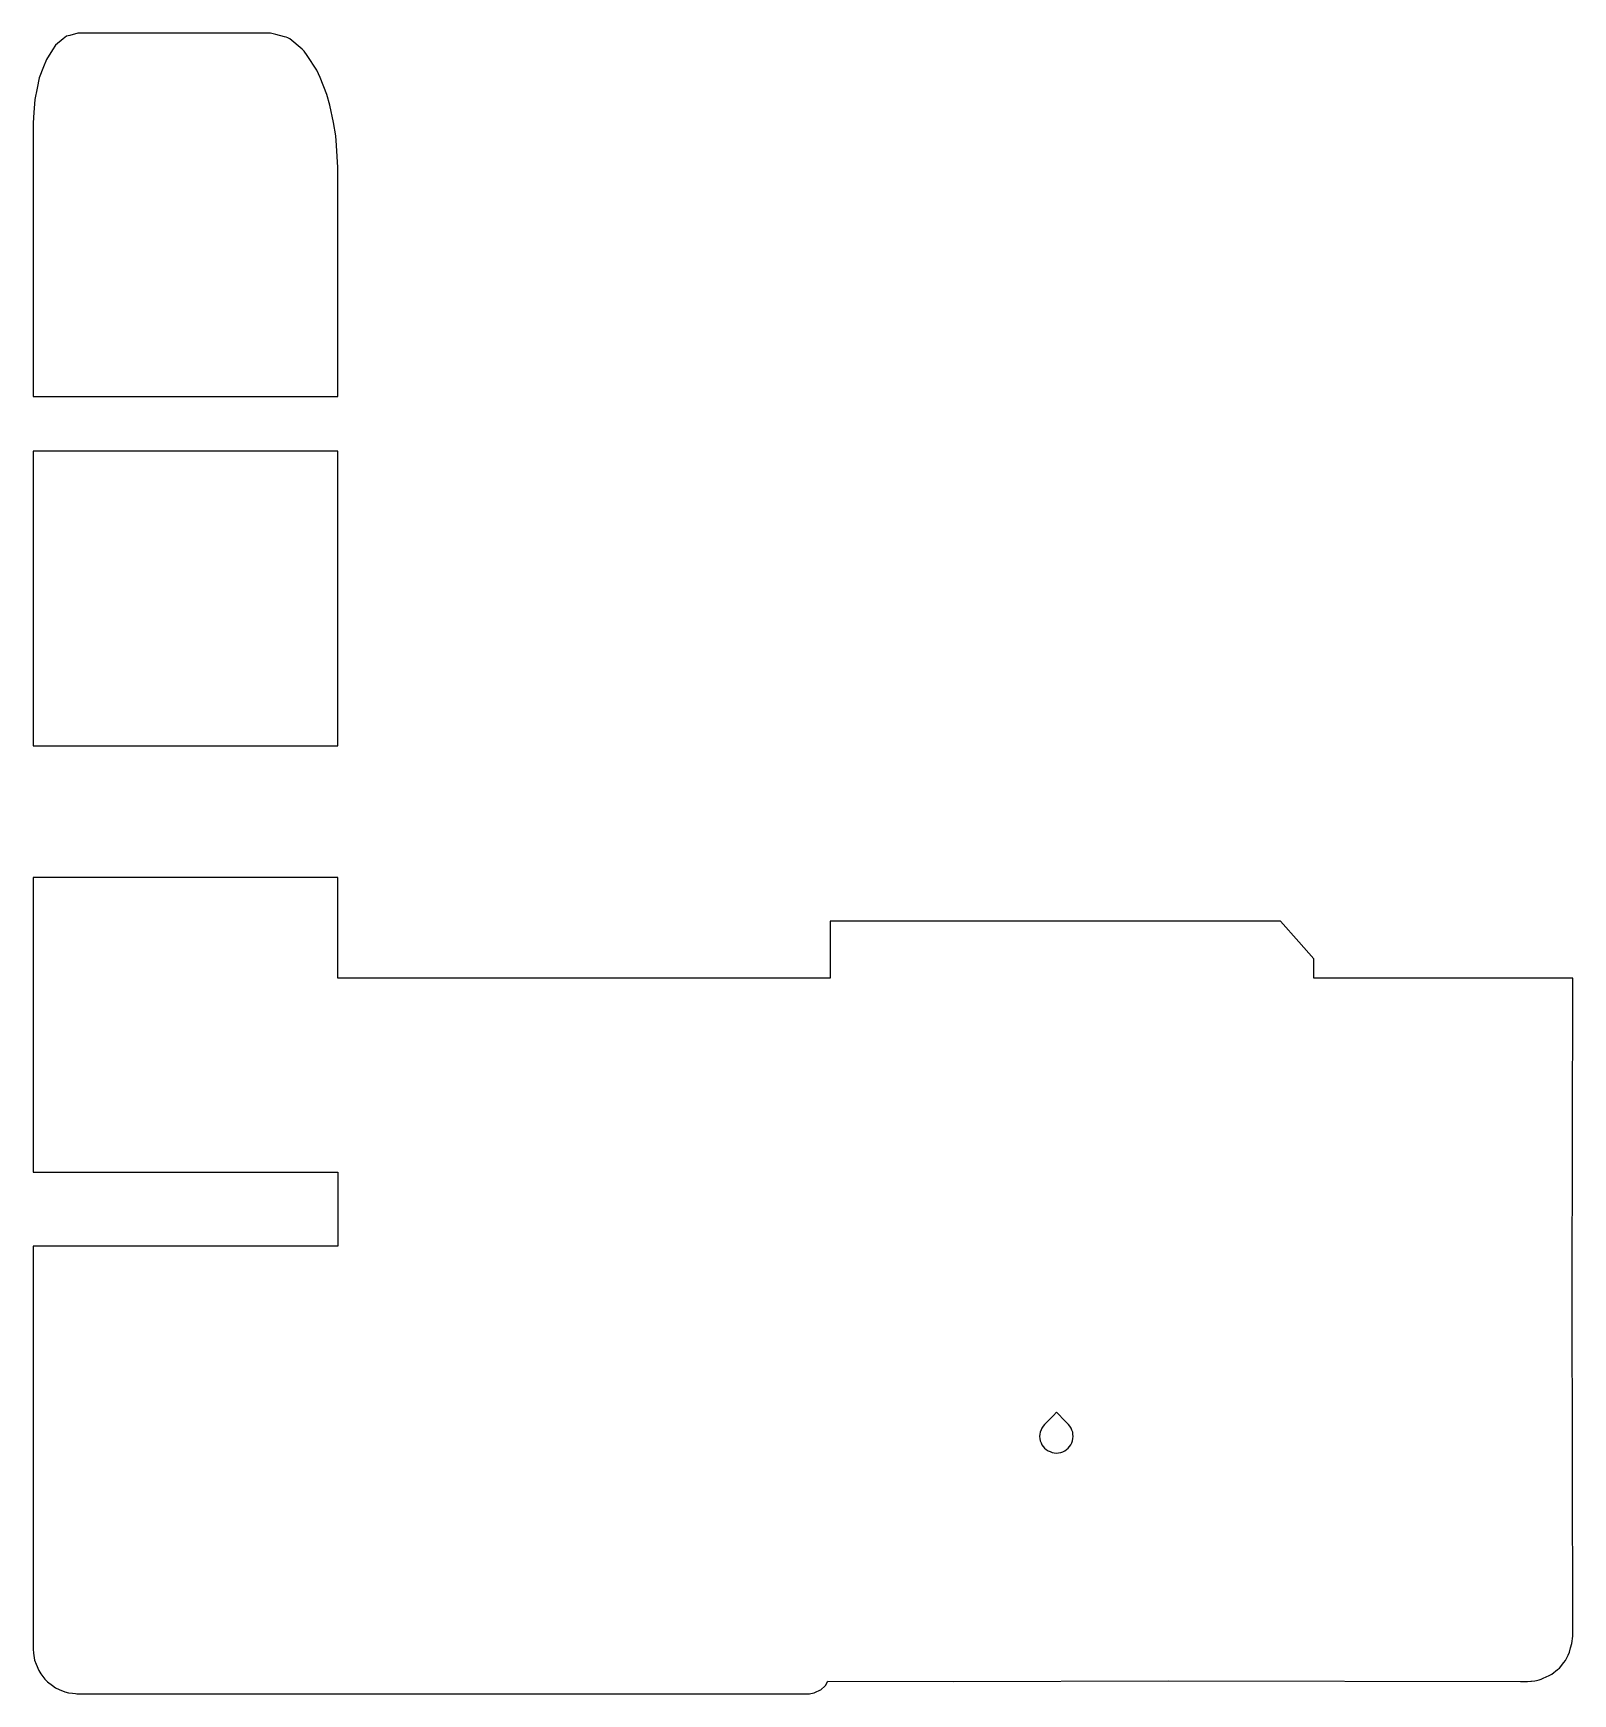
# Model space of a CAD drawing. Header units: metres. Extents: x 2.4 to 71.2, y -16 to 58.2.
import ezdxf

# ---------------------------------------------------------------- set-up
doc = ezdxf.new("R2010")
doc.units = ezdxf.units.M

msp = doc.modelspace()

# ---------------------------------------------------------------- linework, layer by layer
for p, q in [((3.74, 57.915), (3.4, 57.634)), ((3.882, 58.033), (3.74, 57.915)), ((4.029, 58.072), (3.882, 58.033)), ((4.4, 58.17), (4.029, 58.072)), ((7.515, 58.17), (4.4, 58.17)), ((13, 58.17), (7.515, 58.17)), ((13.24, 58.115), (13, 58.17)), ((13.63, 58.003), (13.24, 58.115)), ((13.704, 57.993), (13.63, 58.003)), ((13.779, 57.963), (13.704, 57.993)), ((13.856, 57.911), (13.779, 57.963)), ((14.414, 57.45), (13.856, 57.911)), ((3.261, 57.42), (2.986, 56.998)), ((3.4, 57.634), (3.261, 57.42)), ((14.502, 57.363), (14.414, 57.45)), ((14.632, 57.179), (14.502, 57.363)), ((15.062, 56.522), (14.632, 57.179)), ((2.86, 56.669), (2.668, 56.17)), ((2.986, 56.998), (2.86, 56.669)), ((15.064, 56.519), (15.062, 56.522)), ((15.147, 56.36), (15.064, 56.519)), ((2.573, 55.712), (2.468, 55.205)), ((2.668, 56.17), (2.573, 55.712)), ((15.22, 56.184), (15.147, 56.36)), ((15.513, 55.426), (15.22, 56.184)), ((2.468, 55.205), (2.43, 54.623)), ((15.653, 54.956), (15.513, 55.426)), ((15.814, 54.185), (15.653, 54.956)), ((2.43, 54.623), (2.4, 54.17)), ((2.4, 54.17), (2.4, 51.512)), ((15.914, 53.588), (15.814, 54.185)), ((15.947, 53.156), (15.914, 53.588)), ((16, 52.17), (15.947, 53.156)), ((16, 50.109), (16, 52.17)), ((2.4, 51.512), (2.4, 48.682)), ((16, 48.431), (16, 50.109)), ((2.4, 48.682), (2.4, 48.598)), ((2.4, 48.598), (2.4, 48.547)), ((2.4, 48.547), (2.4, 48.17)), ((16, 48.17), (16, 48.431)), ((2.4, 48.17), (2.4, 44.706)), ((16, 41.936), (16, 48.17)), ((2.4, 44.706), (2.4, 41.936)), ((2.4, 41.936), (6.21, 41.936)), ((6.21, 41.936), (16, 41.936)), ((16, 41.936), (16, 41.936)), ((12.19, 39.509), (2.4, 39.509)), ((2.4, 39.509), (2.4, 36.109)), ((16, 39.509), (12.19, 39.509)), ((16, 33.275), (16, 39.509)), ((2.4, 36.109), (2.4, 33.275)), ((2.4, 33.275), (2.4, 31.612)), ((16, 29.117), (16, 33.275)), ((16, 33.275), (16, 33.275)), ((2.4, 31.612), (2.4, 29.117)), ((2.4, 29.117), (2.4, 27.578)), ((16, 26.347), (16, 29.117)), ((2.4, 27.578), (2.4, 26.347)), ((2.4, 26.347), (11.65, 26.347)), ((11.65, 26.347), (16, 26.347)), ((6.75, 20.457), (2.4, 20.457)), ((2.4, 20.457), (2.4, 18.946)), ((16, 20.457), (6.75, 20.457)), ((16, 17.687), (16, 20.457)), ((2.4, 18.946), (2.4, 17.687)), ((52.22, 18.504), (38, 18.504)), ((38, 18.504), (38, 15.965)), ((58.1, 18.504), (52.22, 18.504)), ((58.922, 17.588), (58.1, 18.504)), ((2.4, 17.687), (2.4, 13.833)), ((16, 16.763), (16, 17.687)), ((59.6, 16.831), (58.922, 17.588)), ((16, 16.139), (16, 16.763)), ((59.6, 15.965), (59.6, 16.831)), ((16, 15.965), (16, 16.139)), ((24.58, 15.965), (16, 15.965)), ((16, 15.965), (16, 15.965)), ((35.455, 15.965), (24.58, 15.965)), ((38, 15.965), (35.455, 15.965)), ((62.422, 15.965), (59.6, 15.965)), ((64.583, 15.965), (62.422, 15.965)), ((66.492, 15.965), (64.583, 15.965)), ((71.161, 15.965), (66.492, 15.965)), ((71.138, 1.863), (71.161, 15.735)), ((71.161, 15.735), (71.161, 15.965)), ((2.4, 13.833), (2.4, 13.671)), ((2.4, 13.671), (2.4, 13.481)), ((2.4, 13.481), (2.4, 13.283)), ((2.4, 13.283), (2.4, 13.103)), ((2.4, 13.103), (2.4, 10.064)), ((2.4, 10.064), (2.4, 8.805)), ((2.4, 8.805), (2.4, 7.295)), ((2.4, 7.295), (11.65, 7.295)), ((11.65, 7.295), (16, 7.295)), ((16, 7.295), (16, 4.349)), ((11.566, 4), (2.4, 4)), ((2.4, 4), (2.4, 0.752)), ((16, 4), (11.566, 4)), ((16, 4.349), (16, 4.226)), ((16, 4.226), (16, 4)), ((71.161, -13.15), (71.138, 1.863)), ((2.4, 0.752), (2.4, -11.112)), ((47.963, -3.565), (47.564, -3.973)), ((48.1, -3.426), (47.963, -3.565)), ((48.499, -3.834), (48.1, -3.426)), ((47.362, -4.404), (47.35, -4.503)), ((47.374, -4.31), (47.362, -4.404)), ((47.411, -4.217), (47.374, -4.31)), ((47.447, -4.129), (47.411, -4.217)), ((47.411, -4.217), (47.411, -4.217)), ((47.504, -4.052), (47.447, -4.129)), ((47.564, -3.973), (47.504, -4.052)), ((48.636, -3.973), (48.499, -3.834)), ((48.696, -4.052), (48.636, -3.973)), ((48.753, -4.129), (48.696, -4.052)), ((48.79, -4.221), (48.753, -4.129)), ((48.826, -4.31), (48.79, -4.221)), ((48.838, -4.408), (48.826, -4.31)), ((48.85, -4.503), (48.838, -4.408)), ((47.35, -4.503), (47.363, -4.598)), ((47.363, -4.598), (47.377, -4.696)), ((47.377, -4.696), (47.414, -4.784)), ((47.414, -4.784), (47.452, -4.876)), ((47.452, -4.876), (47.511, -4.951)), ((47.511, -4.951), (47.572, -5.03)), ((47.572, -5.03), (47.648, -5.088)), ((47.648, -5.088), (47.727, -5.148)), ((47.727, -5.148), (47.815, -5.185)), ((47.815, -5.185), (47.907, -5.222)), ((48.293, -5.222), (48.382, -5.186)), ((48.382, -5.186), (48.473, -5.148)), ((48.473, -5.148), (48.55, -5.09)), ((48.55, -5.09), (48.628, -5.03)), ((48.628, -5.03), (48.687, -4.954)), ((48.687, -4.954), (48.748, -4.876)), ((48.748, -4.876), (48.785, -4.788)), ((48.785, -4.788), (48.823, -4.696)), ((48.823, -4.696), (48.836, -4.601)), ((48.836, -4.601), (48.85, -4.503)), ((47.907, -5.222), (48.002, -5.235)), ((48.002, -5.235), (48.1, -5.248)), ((48.1, -5.248), (48.195, -5.235)), ((48.195, -5.235), (48.293, -5.222)), ((2.4, -11.112), (2.4, -11.262)), ((2.4, -11.262), (2.4, -11.662)), ((2.4, -11.662), (2.4, -13.992)), ((71.161, -13.409), (71.161, -13.15)), ((2.4, -13.992), (2.4, -14)), ((2.4, -14), (2.412, -14.191)), ((71.017, -14.136), (71.061, -13.952)), ((71.061, -13.952), (71.122, -13.758)), ((71.122, -13.758), (71.16, -13.428)), ((71.16, -13.413), (71.161, -13.409)), ((71.16, -13.428), (71.16, -13.413)), ((2.412, -14.191), (2.445, -14.399)), ((2.445, -14.399), (2.463, -14.497)), ((2.463, -14.497), (2.531, -14.682)), ((2.531, -14.682), (2.644, -14.955)), ((70.561, -14.852), (70.762, -14.598)), ((70.762, -14.598), (70.831, -14.513)), ((70.831, -14.513), (70.948, -14.268)), ((70.948, -14.268), (71.017, -14.136)), ((2.644, -14.955), (2.743, -15.11)), ((2.743, -15.11), (2.92, -15.34)), ((2.92, -15.34), (3.038, -15.463)), ((3.038, -15.463), (3.263, -15.635)), ((37.778, -15.626), (37.884, -15.442)), ((37.884, -15.442), (43.485, -15.445)), ((43.485, -15.445), (53.114, -15.425)), ((53.114, -15.425), (68.822, -15.453)), ((68.822, -15.453), (69.117, -15.453)), ((69.117, -15.453), (69.135, -15.453)), ((69.135, -15.453), (69.287, -15.441)), ((69.287, -15.441), (69.322, -15.437)), ((69.322, -15.437), (69.467, -15.414)), ((69.467, -15.414), (69.538, -15.4)), ((69.538, -15.4), (69.654, -15.371)), ((69.654, -15.371), (69.754, -15.341)), ((69.754, -15.341), (69.844, -15.309)), ((69.844, -15.309), (70.101, -15.186)), ((70.101, -15.186), (70.221, -15.123)), ((70.221, -15.123), (70.483, -14.915)), ((70.483, -14.915), (70.561, -14.852)), ((3.263, -15.635), (3.402, -15.733)), ((3.402, -15.733), (3.564, -15.808)), ((3.564, -15.808), (3.807, -15.908)), ((3.807, -15.908), (3.978, -15.952)), ((3.978, -15.952), (4.16, -15.968)), ((4.16, -15.968), (4.295, -15.986)), ((4.295, -15.986), (4.349, -15.995)), ((4.349, -15.995), (4.4, -16)), ((4.4, -16), (9.385, -16)), ((9.385, -16), (22.029, -16)), ((22.029, -16), (28.114, -16)), ((28.114, -16), (33.754, -16)), ((33.754, -16), (37, -16)), ((37, -16), (37.073, -15.996)), ((37.073, -15.996), (37.136, -15.988)), ((37.136, -15.988), (37.209, -15.978)), ((37.209, -15.978), (37.28, -15.96)), ((37.28, -15.96), (37.339, -15.935)), ((37.339, -15.935), (37.539, -15.842)), ((37.539, -15.842), (37.573, -15.816)), ((37.573, -15.816), (37.767, -15.641)), ((37.767, -15.641), (37.778, -15.626))]:
    msp.add_line(p, q)

doc.saveas('drawing.dxf')
